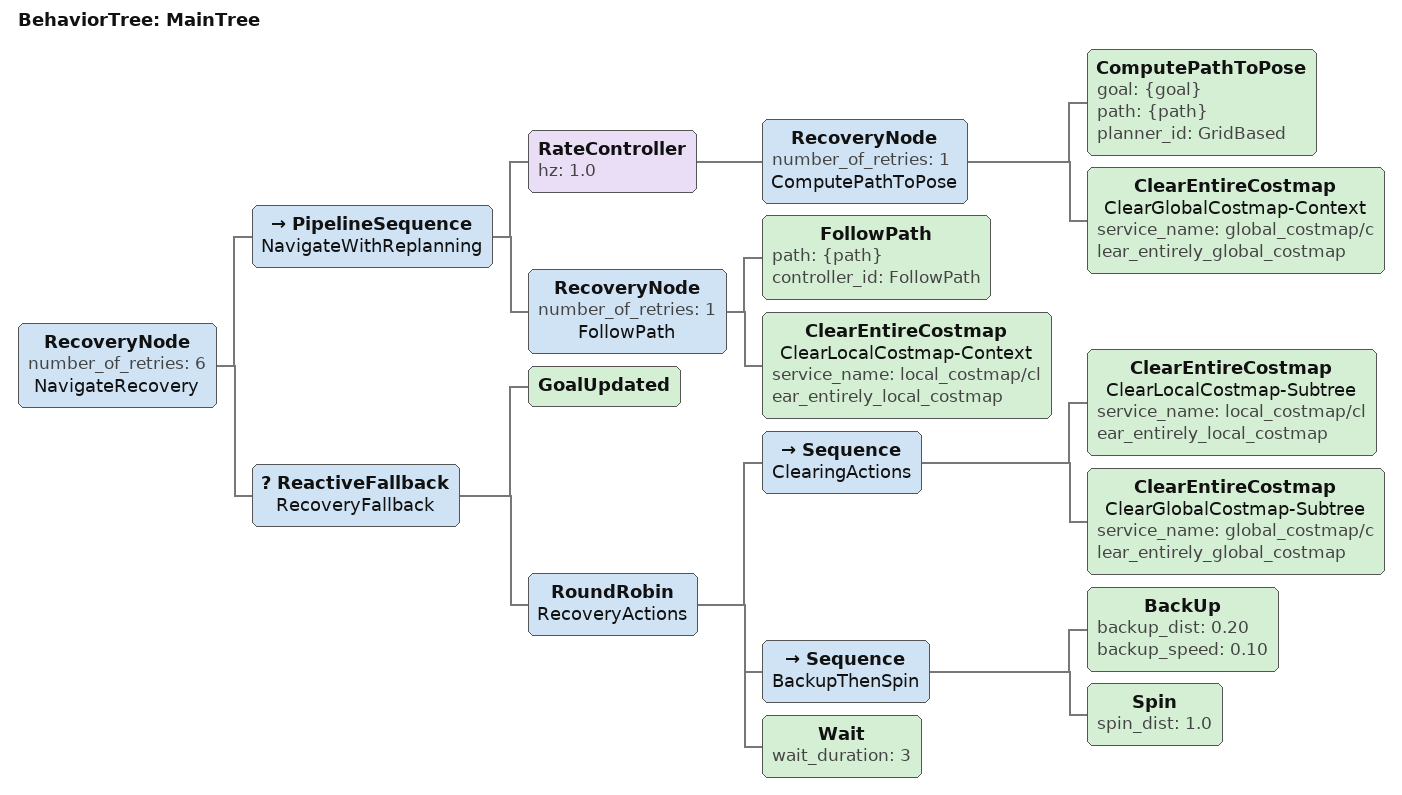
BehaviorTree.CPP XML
<root main_tree_to_execute="MainTree">
  <BehaviorTree ID="MainTree">
    <RecoveryNode number_of_retries="6" name="NavigateRecovery">
      <PipelineSequence name="NavigateWithReplanning">
        <RateController hz="1.0">
          <RecoveryNode number_of_retries="1" name="ComputePathToPose">
            <ComputePathToPose goal="{goal}" path="{path}" planner_id="GridBased"/>
            <ClearEntireCostmap name="ClearGlobalCostmap-Context"
                                 service_name="global_costmap/clear_entirely_global_costmap"/>
          </RecoveryNode>
        </RateController>
        <RecoveryNode number_of_retries="1" name="FollowPath">
          <FollowPath path="{path}" controller_id="FollowPath"/>
          <ClearEntireCostmap name="ClearLocalCostmap-Context"
                              service_name="local_costmap/clear_entirely_local_costmap"/>
        </RecoveryNode>
      </PipelineSequence>
      <ReactiveFallback name="RecoveryFallback">
        <GoalUpdated/>
        <RoundRobin name="RecoveryActions">
          <Sequence name="ClearingActions">
            <ClearEntireCostmap name="ClearLocalCostmap-Subtree"
                                service_name="local_costmap/clear_entirely_local_costmap"/>
            <ClearEntireCostmap name="ClearGlobalCostmap-Subtree"
                                service_name="global_costmap/clear_entirely_global_costmap"/>
          </Sequence>
          <Sequence name="BackupThenSpin">
            <BackUp backup_dist="0.20" backup_speed="0.10"/>
            <Spin spin_dist="1.0"/>
          </Sequence>
          <Wait wait_duration="3"/>
        </RoundRobin>
      </ReactiveFallback>
    </RecoveryNode>
  </BehaviorTree>
</root>
